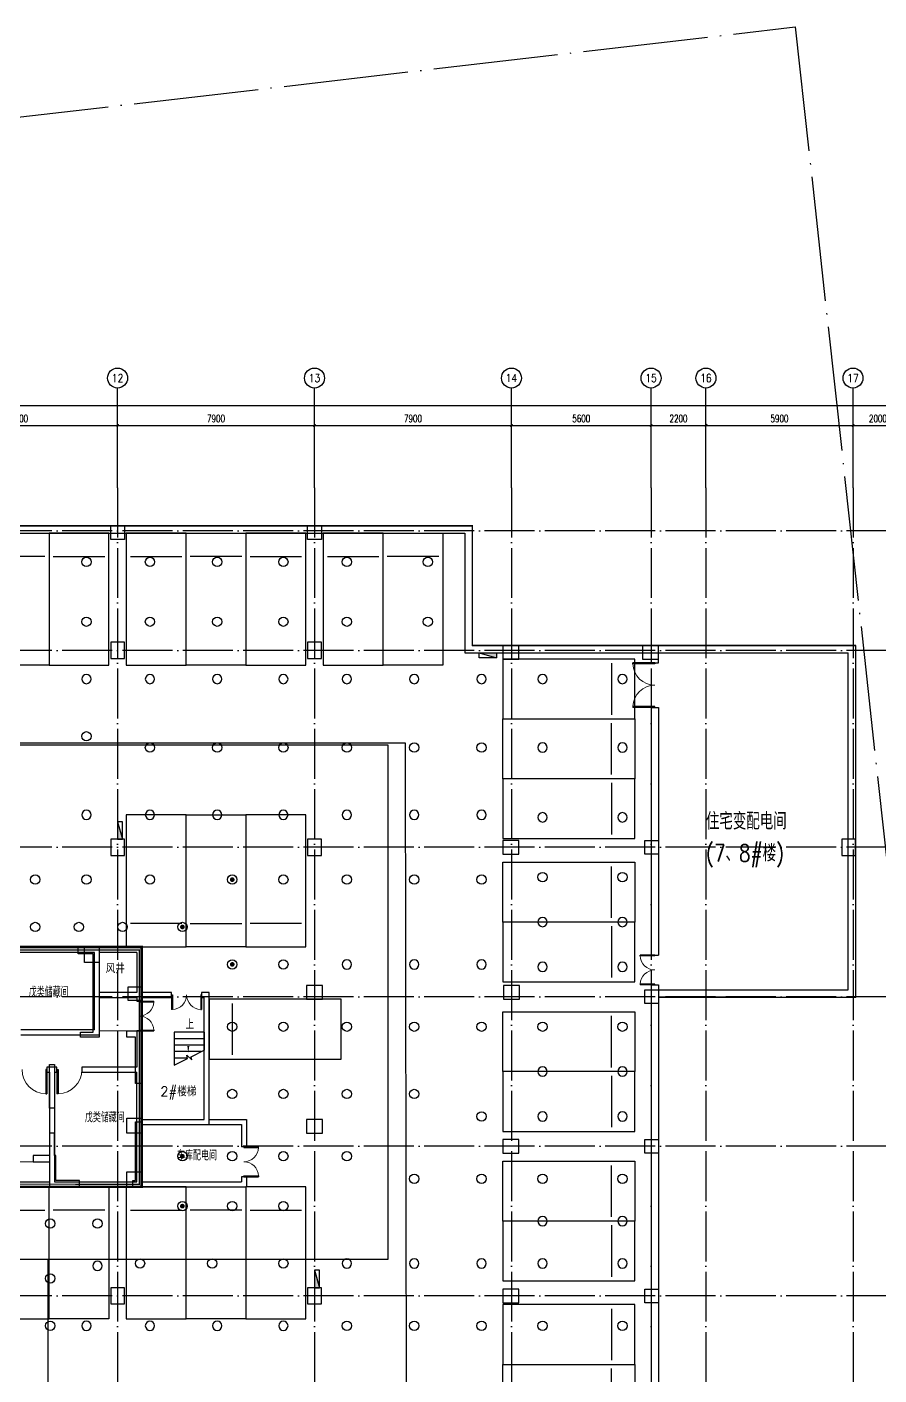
# Model space of a CAD drawing. Extents: x -23309 to 303886, y -33091 to 154511.
# Drawn here: x 80466 to 114644, y 100423 to 154511 of the extents above; entities that cross this region are included whole.
import ezdxf
from ezdxf.enums import TextEntityAlignment as Align

# ---------------------------------------------------------------- set-up
doc = ezdxf.new("R2010")
doc.units = 0
doc.header["$LTSCALE"] = 1000
doc.header["$MEASUREMENT"] = 0
doc.linetypes.add('DOTE', pattern=[2.42, 2, -0.2, 0.02, -0.2])
for name, color, linetype in [('AXIS', 3, 'Continuous'), ('AXIS_TEXT', 7, 'Continuous'), ('COLUMN', 9, 'Continuous'), ('DIM_SYMB', 3, 'Continuous'), ('DOTE', 1, 'Continuous'), ('EQUIP_喷淋', 7, 'Continuous'), ('EQUIP_消火栓', 1, 'Continuous'), ('NT-PY', 1, 'Continuous'), ('PUB_TEXT', 210, 'Continuous'), ('STAIR', 51, 'Continuous'), ('WALL', 9, 'Continuous'), ('WINDOW', 4, 'Continuous'), ('下喷', 7, 'Continuous'), ('主楼车库高差线', 6, 'Continuous'), ('住宅楼', 2, 'Continuous'), ('剪力墙闭合区域', 6, 'Continuous'), ('挡土墙', 4, 'Continuous'), ('普通机动车位', 135, 'Continuous'), ('机动车位车档', 201, 'Continuous'), ('用地红线', 1, 'Continuous'), ('车行线', 2, 'Continuous'), ('防火分区', 7, 'Continuous')]:
    doc.layers.add(name, color=color, linetype=linetype)
doc.styles.add('_HZTXT', font='simplex.shx', dxfattribs={"width": 0.8, "bigfont": 'HZTXT.shx'})
doc.styles.add('_TCH_AXIS', font='COMPLEX', dxfattribs={"bigfont": 'GBCBIG'})
doc.styles.add('_TCH_DIM', font='SIMPLEX', dxfattribs={"bigfont": 'GBCBIG'})
doc.styles.add('_TCH_DIM_T3', font='SIMPLEX', dxfattribs={"width": 0.705882, "bigfont": 'GBCBIG'})
doc.styles.add('_TCH_WINDOW', font='SIMPLEX', dxfattribs={"height": 3.5, "bigfont": 'GBCBIG'})
doc.styles.add('COMPLEX', font='COMPLEX')
doc.styles.add('HNSJY', font='simplex.shx', dxfattribs={"width": 0.8, "bigfont": 'gbcbig.shx'})
doc.dimstyles.new('_TCH_ARCH&&100', dxfattribs={"dimtxt": 297.5, "dimasz": 100, "dimexe": 250, "dimexo": 300, "dimgap": 126.25, "dimtad": 1, "dimdec": 0, "dimzin": 0, "dimdsep": 46, "dimtxsty": '_TCH_DIM_T3', "dimblk": 'ARCHTICK', "dimcen": 0.09, "dimclrt": 7, "dimazin": 2, "dimtfac": 1, "dimtdec": 0, "dimtix": 1, "dimtmove": 2, "dimatfit": 3, "dimldrblk": 'ARCHTICK', "dimfxl": 100, "dimtolj": 1, "dimtzin": 0, "dimarcsym": 0})

# ---------------------------------------------------------------- blocks, each defined once
blk = doc.blocks.new('_ArchTick')
at = {"color": 0, "linetype": 'ByBlock', "const_width": 0.4}
blk.add_lwpolyline([(-0.5, -0.5), (0.5, 0.5)], dxfattribs=at)
blk = doc.blocks.new('*D150')
at = {"layer": 'AXIS', "color": 0, "lineweight": -2, "transparency": 16777216}
for p, q in [((76200, 136325), (76200, 138775)), ((76200, 138525), (84100, 138525)), ((84100, 136325), (84100, 138775))]:
    blk.add_line(p, q, dxfattribs=at)
at = {"layer": 'Defpoints', "color": 0, "transparency": 16777216}
for p in [(84100, 138525), (76200, 136025), (84100, 136025)]:
    blk.add_point(p, dxfattribs=at)
at = {"layer": 'AXIS', "color": 0, "lineweight": -2, "transparency": 16777216, "xscale": 100, "yscale": 100, "zscale": 100, "rotation": 180}
blk.add_blockref('_ArchTick', (76200, 138525), dxfattribs=at)
at = {"layer": 'AXIS', "color": 0, "lineweight": -2, "transparency": 16777216, "xscale": 100, "yscale": 100, "zscale": 100}
blk.add_blockref('_ArchTick', (84100, 138525), dxfattribs=at)
at = {"layer": 'AXIS', "color": 7, "transparency": 16777216, "insert": (80150, 138800), "char_height": 297.5, "attachment_point": 5, "style": '_TCH_DIM_T3'}
blk.add_mtext('\\A1;7900', dxfattribs=at)
blk = doc.blocks.new('*D151')
at = {"layer": 'AXIS', "color": 0, "lineweight": -2, "transparency": 16777216}
for p, q in [((84100, 136325), (84100, 138775)), ((84100, 138525), (92000, 138525)), ((92000, 136325), (92000, 138775))]:
    blk.add_line(p, q, dxfattribs=at)
at = {"layer": 'Defpoints', "color": 0, "transparency": 16777216}
for p in [(92000, 138525), (84100, 136025), (92000, 136025)]:
    blk.add_point(p, dxfattribs=at)
at = {"layer": 'AXIS', "color": 0, "lineweight": -2, "transparency": 16777216, "xscale": 100, "yscale": 100, "zscale": 100, "rotation": 180}
blk.add_blockref('_ArchTick', (84100, 138525), dxfattribs=at)
at = {"layer": 'AXIS', "color": 0, "lineweight": -2, "transparency": 16777216, "xscale": 100, "yscale": 100, "zscale": 100}
blk.add_blockref('_ArchTick', (92000, 138525), dxfattribs=at)
at = {"layer": 'AXIS', "color": 7, "transparency": 16777216, "insert": (88050, 138800), "char_height": 297.5, "attachment_point": 5, "style": '_TCH_DIM_T3'}
blk.add_mtext('\\A1;7900', dxfattribs=at)
blk = doc.blocks.new('*D152')
at = {"layer": 'AXIS', "color": 0, "lineweight": -2, "transparency": 16777216}
for p, q in [((92000, 136325), (92000, 138775)), ((92000, 138525), (99900, 138525)), ((99900, 136325), (99900, 138775))]:
    blk.add_line(p, q, dxfattribs=at)
at = {"layer": 'Defpoints', "color": 0, "transparency": 16777216}
for p in [(99900, 138525), (92000, 136025), (99900, 136025)]:
    blk.add_point(p, dxfattribs=at)
at = {"layer": 'AXIS', "color": 0, "lineweight": -2, "transparency": 16777216, "xscale": 100, "yscale": 100, "zscale": 100, "rotation": 180}
blk.add_blockref('_ArchTick', (92000, 138525), dxfattribs=at)
at = {"layer": 'AXIS', "color": 0, "lineweight": -2, "transparency": 16777216, "xscale": 100, "yscale": 100, "zscale": 100}
blk.add_blockref('_ArchTick', (99900, 138525), dxfattribs=at)
at = {"layer": 'AXIS', "color": 7, "transparency": 16777216, "insert": (95950, 138800), "char_height": 297.5, "attachment_point": 5, "style": '_TCH_DIM_T3'}
blk.add_mtext('\\A1;7900', dxfattribs=at)
blk = doc.blocks.new('*D153')
at = {"layer": 'AXIS', "color": 0, "lineweight": -2, "transparency": 16777216}
for p, q in [((99900, 136325), (99900, 138775)), ((99900, 138525), (105500, 138525)), ((105500, 136325), (105500, 138775))]:
    blk.add_line(p, q, dxfattribs=at)
at = {"layer": 'Defpoints', "color": 0, "transparency": 16777216}
for p in [(105500, 138525), (99900, 136025), (105500, 136025)]:
    blk.add_point(p, dxfattribs=at)
at = {"layer": 'AXIS', "color": 0, "lineweight": -2, "transparency": 16777216, "xscale": 100, "yscale": 100, "zscale": 100, "rotation": 180}
blk.add_blockref('_ArchTick', (99900, 138525), dxfattribs=at)
at = {"layer": 'AXIS', "color": 0, "lineweight": -2, "transparency": 16777216, "xscale": 100, "yscale": 100, "zscale": 100}
blk.add_blockref('_ArchTick', (105500, 138525), dxfattribs=at)
at = {"layer": 'AXIS', "color": 7, "transparency": 16777216, "insert": (102700, 138800), "char_height": 297.5, "attachment_point": 5, "style": '_TCH_DIM_T3'}
blk.add_mtext('\\A1;5600', dxfattribs=at)
blk = doc.blocks.new('*D154')
at = {"layer": 'AXIS', "color": 0, "lineweight": -2, "transparency": 16777216}
for p, q in [((105500, 136325), (105500, 138775)), ((105500, 138525), (107700, 138525)), ((107700, 136325), (107700, 138775))]:
    blk.add_line(p, q, dxfattribs=at)
at = {"layer": 'Defpoints', "color": 0, "transparency": 16777216}
for p in [(107700, 138525), (105500, 136025), (107700, 136025)]:
    blk.add_point(p, dxfattribs=at)
at = {"layer": 'AXIS', "color": 0, "lineweight": -2, "transparency": 16777216, "xscale": 100, "yscale": 100, "zscale": 100, "rotation": 180}
blk.add_blockref('_ArchTick', (105500, 138525), dxfattribs=at)
at = {"layer": 'AXIS', "color": 0, "lineweight": -2, "transparency": 16777216, "xscale": 100, "yscale": 100, "zscale": 100}
blk.add_blockref('_ArchTick', (107700, 138525), dxfattribs=at)
at = {"layer": 'AXIS', "color": 7, "transparency": 16777216, "insert": (106600, 138800), "char_height": 297.5, "attachment_point": 5, "style": '_TCH_DIM_T3'}
blk.add_mtext('\\A1;2200', dxfattribs=at)
blk = doc.blocks.new('*D155')
at = {"layer": 'AXIS', "color": 0, "lineweight": -2, "transparency": 16777216}
for p, q in [((107700, 136325), (107700, 138775)), ((107700, 138525), (113600, 138525)), ((113600, 136325), (113600, 138775))]:
    blk.add_line(p, q, dxfattribs=at)
at = {"layer": 'Defpoints', "color": 0, "transparency": 16777216}
for p in [(113600, 138525), (107700, 136025), (113600, 136025)]:
    blk.add_point(p, dxfattribs=at)
at = {"layer": 'AXIS', "color": 0, "lineweight": -2, "transparency": 16777216, "xscale": 100, "yscale": 100, "zscale": 100, "rotation": 180}
blk.add_blockref('_ArchTick', (107700, 138525), dxfattribs=at)
at = {"layer": 'AXIS', "color": 0, "lineweight": -2, "transparency": 16777216, "xscale": 100, "yscale": 100, "zscale": 100}
blk.add_blockref('_ArchTick', (113600, 138525), dxfattribs=at)
at = {"layer": 'AXIS', "color": 7, "transparency": 16777216, "insert": (110650, 138800), "char_height": 297.5, "attachment_point": 5, "style": '_TCH_DIM_T3'}
blk.add_mtext('\\A1;5900', dxfattribs=at)
blk = doc.blocks.new('*D156')
at = {"layer": 'AXIS', "color": 0, "lineweight": -2, "transparency": 16777216}
for p, q in [((113600, 136325), (113600, 138775)), ((113600, 138525), (115600, 138525)), ((115600, 136325), (115600, 138775))]:
    blk.add_line(p, q, dxfattribs=at)
at = {"layer": 'Defpoints', "color": 0, "transparency": 16777216}
for p in [(115600, 138525), (113600, 136025), (115600, 136025)]:
    blk.add_point(p, dxfattribs=at)
at = {"layer": 'AXIS', "color": 0, "lineweight": -2, "transparency": 16777216, "xscale": 100, "yscale": 100, "zscale": 100, "rotation": 180}
blk.add_blockref('_ArchTick', (113600, 138525), dxfattribs=at)
at = {"layer": 'AXIS', "color": 0, "lineweight": -2, "transparency": 16777216, "xscale": 100, "yscale": 100, "zscale": 100}
blk.add_blockref('_ArchTick', (115600, 138525), dxfattribs=at)
at = {"layer": 'AXIS', "color": 7, "transparency": 16777216, "insert": (114600, 138800), "char_height": 297.5, "attachment_point": 5, "style": '_TCH_DIM_T3'}
blk.add_mtext('\\A1;2000', dxfattribs=at)
blk = doc.blocks.new('*D175')
at = {"layer": 'AXIS', "color": 0, "lineweight": -2, "transparency": 16777216}
for p, q in [((0, 136325), (0, 139575)), ((251000, 136325), (251000, 139575)), ((0, 139325), (251000, 139325))]:
    blk.add_line(p, q, dxfattribs=at)
at = {"layer": 'Defpoints', "color": 0, "transparency": 16777216}
for p in [(251000, 139325), (0, 136025), (251000, 136025)]:
    blk.add_point(p, dxfattribs=at)
at = {"layer": 'AXIS', "color": 0, "lineweight": -2, "transparency": 16777216, "xscale": 100, "yscale": 100, "zscale": 100, "rotation": 180}
blk.add_blockref('_ArchTick', (0, 139325), dxfattribs=at)
at = {"layer": 'AXIS', "color": 0, "lineweight": -2, "transparency": 16777216, "xscale": 100, "yscale": 100, "zscale": 100}
blk.add_blockref('_ArchTick', (251000, 139325), dxfattribs=at)
at = {"layer": 'AXIS', "color": 7, "transparency": 16777216, "insert": (125500, 139600), "char_height": 297.5, "attachment_point": 5, "style": '_TCH_DIM_T3'}
blk.add_mtext('\\A1;251000', dxfattribs=at)
blk = doc.blocks.new('_AXISO')
blk.add_circle((0, 0), 0.5)
at = {"layer": 'AXIS_TEXT', "style": 'COMPLEX', "width": 1.041667}
blk.add_attdef('A', text='', height=0.56, dxfattribs=at).set_placement((-0.25, -0.28), (0.25, -0.28), align=Align.FIT)
blk = doc.blocks.new('$DorLib2D$00000002')
for p, q in [((-0.5, 0), (-0.5, 0.4875)), ((-0.475, 0.4875), (-0.5, 0.4875)), ((-0.475, 0), (-0.475, 0.4875)), ((0.475, 0), (0.475, 0.4875)), ((0.475, 0.4875), (0.5, 0.4875)), ((0.5, 0), (0.5, 0.4875)), ((-0.5, 0), (-0.475, 0)), ((0.5, 0), (0.475, 0))]:
    blk.add_line(p, q)
at = {"lineweight": 13}
for centre, start, end in [((-0.4875, 0), 0, 88.53072), ((0.4875, 0), 91.46928, 180)]:
    blk.add_arc(centre, 0.4875, start, end, dxfattribs=at)
blk = doc.blocks.new('$DorLib2D$00000001')
for p, q in [((0.45, 0.975), (0.5, 0.975)), ((0.45, 0), (0.45, 0.975)), ((0.5, 0), (0.5, 0.975)), ((0.5, 0), (0.45, 0))]:
    blk.add_line(p, q)
at = {"lineweight": 13}
blk.add_arc((0.475, 0), 0.975, 91.4693, 180, dxfattribs=at)
blk = doc.blocks.new('ghdsfhhfhdhsd')
at = {"layer": 'STAIR'}
for p, q in [((27471586, -4973058), (27470259, -4973058)), ((27470259, -4973058), (27470530, -4973596)), ((27470546, -4973592), (27470546, -4973058)), ((27470806, -4974141), (27470806, -4973058)), ((27471066, -4974258), (27471066, -4973058)), ((27471326, -4974258), (27471326, -4973058)), ((27471586, -4974258), (27471586, -4973058)), ((27470663, -4973568), (27470479, -4973764)), ((27470479, -4973764), (27470602, -4973738)), ((27470530, -4973596), (27470663, -4973568)), ((27470546, -4973750), (27470546, -4973693)), ((27470602, -4973738), (27470865, -4974258)), ((27471586, -4974258), (27470865, -4974258))]:
    blk.add_line(p, q, dxfattribs=at)
blk = doc.blocks.new('VAEGFHGFD')
at = {"layer": '车行线'}
for p, q in [((232719, 235324), (319311, 235324)), ((319311, 235324), (319368, 193285))]:
    blk.add_line(p, q, dxfattribs=at)
blk = doc.blocks.new('8#住宅楼')
at = {"layer": '住宅楼', "ltscale": 2, "const_width": 100}
blk.add_lwpolyline([(32384830, -2859378), (32380180, -2859378), (32380180, -2858878), (32380680, -2858878), (32380680, -2856278), (32377830, -2856278), (32377830, -2854578), (32374930, -2854578), (32374930, -2855378), (32372080, -2855328), (32372080, -2859378), (32369230, -2859378), (32369230, -2862478), (32368630, -2862478), (32368630, -2859378), (32358930, -2859378), (32358930, -2862728), (32357230, -2862728), (32357230, -2868978), (32360930, -2868978), (32360930, -2867978), (32367830, -2867978), (32367830, -2866678), (32369130, -2866678), (32369130, -2872078), (32379230, -2872078), (32379230, -2867028), (32380730, -2867028), (32380730, -2867978), (32387630, -2867978), (32387630, -2868978), (32395240, -2868978), (32395240, -2867978), (32402140, -2867978), (32402140, -2866628), (32403440, -2866628), (32403441, -2872878), (32406940, -2872878), (32406940, -2872078), (32413540, -2872078), (32413540, -2868978), (32425640, -2868978), (32425640, -2859356), (32420440, -2859356), (32420440, -2854578), (32405640, -2854578), (32405640, -2858628), (32403540, -2858628), (32403540, -2859378), (32393240, -2859378), (32393240, -2862728), (32389630, -2862728), (32389630, -2859378), (32384830, -2859378), (32384830, -2859378)], dxfattribs=at)
blk = doc.blocks.new('hdfjfkjlkjlgh')
at = {"layer": '普通机动车位'}
blk.add_lwpolyline([(22002093, -3456003), (22004493, -3456003), (22004493, -3461303), (22002093, -3461303)], close=True, dxfattribs=at)
at = {"layer": '机动车位车档'}
blk.add_line((22004326, -3456940), (22002260, -3456940), dxfattribs=at)
blk = doc.blocks.new('第二防火分区')
at = {"layer": '防火分区', "color": 6, "ltscale": 5, "const_width": 50}
for points in [[(32415140, -2868875), (32422040, -2868875), (32422040, -2868875), (32425540, -2868878), (32425540, -2866375), (32425540, -2866375), (32425541, -2861275), (32425541, -2861275), (32425541, -2859478), (32420342, -2859478)], [(32400972, -2842456), (32438897, -2842456), (32438897, -2847256), (32454272, -2847256), (32454272, -2861381), (32446372, -2861356), (32446372, -2893781)]]:
    blk.add_lwpolyline(points, dxfattribs=at)
blk = doc.blocks.new('$TwtSys$00000125')
blk.add_circle((0, 0, 0), 1)
blk = doc.blocks.new('$TwtSys$00000128')
at = {"const_width": 0.5, "elevation": 0}
blk.add_lwpolyline([(0.25, 0, 1), (-0.25, 0, 1)], format="xyb", close=True, dxfattribs=at)
blk.add_circle((0, 0, 0), 1)
blk = doc.blocks.new('$TwtSys$00000434')
for p, q in [((-0.5, 0.5), (-0.5, -0.5)), ((-0.5, -0.5), (0.5, 0.5)), ((0.5, 0.5), (-0.5, 0.5)), ((0.5, -0.5), (0.5, 0.5)), ((-0.5, -0.5), (0.5, -0.5))]:
    blk.add_line(p, q)
blk.add_solid([(0.5, -0.5), (0.5, 0.5), (-0.5, -0.5)])

msp = doc.modelspace()

# ---------------------------------------------------------------- linework, layer by layer
at = {"layer": 'AXIS'}
for p, q in [((84100, 136025.4), (84100, 140025.4)), ((92000, 136025.4), (92000, 140025.4)), ((99900, 136025.4), (99900, 140025.4)), ((105500, 136025.4), (105500, 140025.4)), ((107700, 136025.4), (107700, 140025.4)), ((113600, 136025.4), (113600, 140025.4))]:
    msp.add_line(p, q, dxfattribs=at)
at = {"layer": 'COLUMN', "color": 3, "ltscale": 5}
for points in [[(83825, 134500), (84375, 134500), (84375, 133950), (83825, 133950)], [(91725, 134500), (92275, 134500), (92275, 133950), (91725, 133950)], [(83825, 129175.2), (84375, 129175.2), (84375, 129825.2), (83825, 129825.2)], [(91725, 129175.2), (92275, 129175.2), (92275, 129825.2), (91725, 129825.2)], [(99550, 129700), (99550, 129150), (100200, 129150), (100200, 129700)], [(105150, 129700), (105150, 129150), (105800, 129150), (105800, 129700)], [(83825, 121275.2), (84375, 121275.2), (84375, 121925.2), (83825, 121925.2)], [(91725, 121275.2), (92275, 121275.2), (92275, 121925.2), (91725, 121925.2)], [(99550, 121875), (99550, 121325), (100200, 121325), (100200, 121875)], [(105250, 121875), (105800, 121875), (105800, 121325), (105250, 121325)], [(113150, 121275), (113700, 121275), (113700, 121925), (113150, 121925)], [(82767.7, 117577.5), (83367.8, 117577.5), (83367.8, 116977.6), (82767.7, 116977.6)], [(84518.8, 115999.6), (85068.8, 115999.6), (85068.8, 115449.6), (84518.8, 115449.6)], [(91675, 116050), (91675, 115500), (92325, 115500), (92325, 116050)], [(99575, 116050), (99575, 115500), (100225, 115500), (100225, 116050)], [(105250, 115875), (105800, 115875), (105800, 115325), (105250, 115325)], [(84467, 110727.6), (85067.1, 110727.6), (85067.1, 110127.7), (84467, 110127.7)], [(91675, 110680), (91675, 110130), (92325, 110130), (92325, 110680)], [(99550, 109875), (99550, 109325), (100200, 109325), (100200, 109875)], [(105250, 109875), (105800, 109875), (105800, 109325), (105250, 109325)], [(84468.7, 108577.6), (85068.8, 108577.6), (85068.8, 107977.6), (84468.7, 107977.6)], [(83825, 103275.2), (84375, 103275.2), (84375, 103925.2), (83825, 103925.2)], [(91725, 103275.2), (92275, 103275.2), (92275, 103925.2), (91725, 103925.2)], [(99550, 103875), (99550, 103325), (100200, 103325), (100200, 103875)], [(105250, 103875), (105800, 103875), (105800, 103325), (105250, 103325)]]:
    msp.add_lwpolyline(points, close=True, dxfattribs=at)
at = {"layer": 'DIM_SYMB'}
msp.add_lwpolyline([(86937.2, 114203.2, 0, 0, 0), (86937.2, 113329.1, 0, 80, 0), (86937.2, 113629.1, 0, 0, 0)], format="xyseb", dxfattribs=at)
at = {"layer": 'DOTE', "linetype": 'DOTE'}
for p, q in [((84100, 136025.4), (84100, -12369.1)), ((92000, 136025.4), (92000, -12369.1)), ((99900, 136025.4), (99900, -12369.1)), ((105500, 136025.4), (105500, -12369.1)), ((107700, 136025.4), (107700, -12369.1)), ((113600, 136025.4), (113600, -12369.1)), ((267803.3, 134300), (-4883.6, 134300)), ((267803.3, 129500), (-4883.6, 129500)), ((267803.3, 121600), (-4883.6, 121600)), ((267803.3, 115600), (-4883.6, 115600)), ((267803.3, 109600), (-4883.6, 109600)), ((267803.3, 103600), (-4883.6, 103600))]:
    msp.add_line(p, q, dxfattribs=at)
at = {"layer": 'NT-PY', "ltscale": 2}
for points in [[(73968.8, 105076.7), (94949.6, 105076.7), (94949.6, 125699.5), (78000, 125699.5)], [(81300, 105076.7), (81300, 73212.9)]]:
    msp.add_lwpolyline(points, dxfattribs=at)
at = {"layer": 'WALL'}
for p, q in [((105500, 129400), (105500, 129000)), ((105800, 129000), (105800, 129400)), ((105500, 129000), (105800, 129000)), ((105500, 128112.9), (105500, 128087.1)), ((105500, 127200), (105800, 127200)), ((105500, 127200), (105500, 117275)), ((105800, 127200), (105800, 117275)), ((83168.8, 117377.1), (79768.8, 117377.1)), ((83268.8, 117577.1), (79868.8, 117577.1)), ((83168.8, 115677.1), (83168.8, 117377.1)), ((85068.8, 117577.1), (83268.8, 117577.1)), ((84868.8, 117377.1), (83368.8, 117377.1)), ((83368.8, 115777.1), (83368.8, 117377.1)), ((84868.8, 117377.1), (84868.8, 115777.1)), ((85068.8, 117577.1), (85068.8, 115777.8)), ((105500, 117275), (105800, 117275)), ((84868.8, 115777.1), (83368.8, 115777.1)), ((86269.6, 115777.8), (85068.8, 115777.8)), ((86269.6, 115577.8), (86269.6, 115777.8)), ((87769.6, 115777.8), (87469.6, 115777.8)), ((87469.6, 115777.8), (87469.6, 115577.8)), ((87769.6, 110477.8), (87769.6, 115777.8)), ((105500, 116075), (105800, 116075)), ((105500, 116075), (105500, 115875)), ((105800, 116075), (105800, 115875)), ((83168.8, 114277.1), (83168.8, 115677.1)), ((83368.8, 115577.1), (84868.8, 115577.1)), ((83368.8, 114077.1), (83368.8, 115577.1)), ((84868.8, 115577.1), (84868.8, 115427.1)), ((84868.8, 115427.1), (85068.8, 115427.1)), ((85068.8, 115577.8), (86269.6, 115577.8)), ((85068.8, 115427.1), (85068.8, 115577.8)), ((87469.6, 115577.8), (87569.6, 115577.8)), ((87569.6, 110677.8), (87569.6, 115577.8)), ((83168.8, 114277.1), (80218.8, 114277.1)), ((85068.8, 114227.1), (84868.8, 114227.1)), ((84868.8, 114227.1), (84868.8, 112777.6)), ((85068.8, 112677.6), (85068.8, 114227.1)), ((80218.8, 114077.1), (83368.8, 114077.1)), ((81468.8, 112777.6), (81268.8, 112777.6)), ((81268.8, 112777.6), (81268.8, 112577.6)), ((81268.8, 112577.6), (81368.8, 112577.6)), ((81368.8, 112577.6), (81368.8, 108177.1)), ((81668.8, 112777.6), (81468.8, 112777.6)), ((81568.8, 112577.6), (81668.8, 112577.6)), ((81568.8, 112577.6), (81568.8, 108177.1)), ((81668.8, 112577.6), (81668.8, 112777.6)), ((84868.8, 112777.6), (82668.8, 112777.6)), ((82668.8, 112777.6), (82668.8, 112577.6)), ((82668.8, 112577.6), (84868.8, 112577.6)), ((84868.8, 108177.1), (84868.8, 112577.6)), ((85068.8, 110677.8), (85068.8, 112677.6)), ((85068.8, 110677.8), (87569.6, 110677.8)), ((85068.8, 110477.8), (87769.6, 110477.8)), ((85068.8, 107977.1), (85068.8, 110477.8)), ((85068.8, 110477.8), (89069.6, 110477.8)), ((87769.6, 110677.8), (89269.6, 110677.8)), ((89069.6, 110477.8), (89069.6, 109580.6)), ((89269.6, 110677.8), (89269.6, 109580.6)), ((89269.6, 109580.6), (89069.6, 109580.6)), ((78568.8, 108177.1), (81368.8, 108177.1)), ((81568.8, 108177.1), (84868.8, 108177.1)), ((85068.8, 108180.6), (89069.6, 108180.6)), ((89069.6, 108380.6), (89069.6, 108180.6)), ((89269.6, 108380.6), (89069.6, 108380.6)), ((89269.6, 108380.6), (89269.6, 107980.6)), ((78468.8, 107977.1), (81468.8, 107977.1)), ((81468.8, 107977.1), (85068.8, 107977.1)), ((85068.8, 107980.6), (89269.6, 107980.6))]:
    msp.add_line(p, q, dxfattribs=at)
at = {"layer": '主楼车库高差线', "linetype": 'ByBlock', "ltscale": 2, "const_width": 40}
msp.add_lwpolyline([(74468.3, 108977.6), (81368.3, 108977.6), (81368.3, 107977.6), (85068.3, 107977.6), (85068, 114227.6), (83367.8, 114227.6), (83366.9, 117577.6), (73918.3, 117577.6)], dxfattribs=at)
at = {"layer": '剪力墙闭合区域', "linetype": 'ByBlock', "ltscale": 2}
for points in [[(83117.8, 114177.1), (83117.8, 117327.1), (82517.8, 117327.1), (82517.8, 117577.1), (83367.8, 117577.1), (83367.8, 113977.1), (82618.3, 113977.1), (82618.3, 114177.1)], [(85068.3, 112127.1), (84818.3, 112127.1), (84818.3, 113977.1), (84467.8, 113977.1), (84467.8, 114227.1), (85068.3, 114227.1)], [(81368.3, 112877.6), (81568.3, 112877.6), (81568.3, 111127.1), (81368.3, 111127.1)], [(81618.3, 109227.1), (81568.3, 109227.1), (81568.3, 110127.1), (81368.3, 110127.1), (81368.3, 109227.1), (80718.2, 109227.1), (80718.2, 108977.1), (81368.3, 108977.1), (81368.3, 107977.1), (82568.3, 107977.1), (82568.3, 108227.1), (81618.3, 108227.1)]]:
    msp.add_lwpolyline(points, close=True, dxfattribs=at)
msp.add_lwpolyline([(84718.3, 107977.1), (84718.3, 108227.1), (84818.3, 108227.1), (84818.3, 110577.1), (85068.3, 110577.1), (85068.3, 107977.1), (84718.3, 107977.1)], dxfattribs=at)
at = {"layer": '挡土墙'}
for p, q in [((60300, 134200.2), (98025, 134200.2)), ((60400, 134500.2), (98325, 134500.2)), ((98025, 134200.2), (98025, 129400)), ((98325, 134500.2), (98325, 129700)), ((98025, 129400), (113400, 129400)), ((98325, 129700), (105800, 129700)), ((105800, 129700), (113700, 129700)), ((113400, 115875), (113400, 129400)), ((113700, 129700), (113700, 115575)), ((105500, 115875), (113400, 115875)), ((105500, 115875), (105500, 82875)), ((113700, 115575), (105800, 115575)), ((105800, 115575), (105800, 83175))]:
    msp.add_line(p, q, dxfattribs=at)
at = {"layer": '用地红线', "linetype": 'DOTE', "ltscale": 2.5}
msp.add_lwpolyline([(111284.2, 154511.4), (122259.3, 54391.7), (256468.7, 73223.2), (270117.4, -24011.1), (45671.3, -24011), (21595.5, 39449.2), (16162.1, 38615.9), (-17395.7, 139562.7)], close=True, dxfattribs=at)

# ---------------------------------------------------------------- block references
at = {"layer": 'AXIS'}
ref = msp.add_blockref('_AXISO', (84100, 140425.4), dxfattribs=dict(at, xscale=800, yscale=800, zscale=800))
ref.add_attrib('A', '12', dxfattribs={"layer": 'AXIS_TEXT', "height": 321.14, "style": '_TCH_AXIS', "width": 1.034483}).set_placement((83870.6, 140264.9), (84329.4, 140264.9), align=Align.FIT)
ref = msp.add_blockref('_AXISO', (92000, 140425.4), dxfattribs=dict(at, xscale=800, yscale=800, zscale=800))
ref.add_attrib('A', '13', dxfattribs={"layer": 'AXIS_TEXT', "height": 321.14, "style": '_TCH_AXIS', "width": 1.034483}).set_placement((91770.6, 140264.9), (92229.4, 140264.9), align=Align.FIT)
ref = msp.add_blockref('_AXISO', (99900, 140425.4), dxfattribs=dict(at, xscale=800, yscale=800, zscale=800))
ref.add_attrib('A', '14', dxfattribs={"layer": 'AXIS_TEXT', "height": 314.07, "style": '_TCH_AXIS'}).set_placement((99668.2, 140268.4), (100131.8, 140268.4), align=Align.FIT)
ref = msp.add_blockref('_AXISO', (105500, 140425.4), dxfattribs=dict(at, xscale=800, yscale=800, zscale=800))
ref.add_attrib('A', '15', dxfattribs={"layer": 'AXIS_TEXT', "height": 321.14, "style": '_TCH_AXIS', "width": 1.034483}).set_placement((105270.6, 140264.9), (105729.4, 140264.9), align=Align.FIT)
ref = msp.add_blockref('_AXISO', (107700, 140425.4), dxfattribs=dict(at, xscale=800, yscale=800, zscale=800))
ref.add_attrib('A', '16', dxfattribs={"layer": 'AXIS_TEXT', "height": 328.45, "style": '_TCH_AXIS'}).set_placement((107473.2, 140261.2), (107926.8, 140261.2), align=Align.FIT)
ref = msp.add_blockref('_AXISO', (113600, 140425.4), dxfattribs=dict(at, xscale=800, yscale=800, zscale=800))
ref.add_attrib('A', '17', dxfattribs={"layer": 'AXIS_TEXT', "height": 321.14, "style": '_TCH_AXIS', "width": 1.034483}).set_placement((113370.6, 140264.9), (113829.4, 140264.9), align=Align.FIT)
at = {"layer": 'EQUIP_喷淋', "xscale": 187.5, "yscale": 187.5, "zscale": 187.5}
for p in [(82850, 133050.2), (85400, 133050.2), (88100, 133050.2), (90750, 133050.2), (93300, 133050.2), (96550, 133050.2), (88100, 130650.2), (96550, 130650.2), (82850, 126050.2), (85400, 125600.2), (88100, 125600.2), (90750, 125600.2), (93300, 125600.2), (96000, 125600.2), (98700, 125600.2)]:
    msp.add_blockref('$TwtSys$00000125', p, dxfattribs=at)
at = {"layer": 'EQUIP_喷淋', "yscale": 187.5, "zscale": 187.5}
for name, p, xscale, rotation in [('$TwtSys$00000125', (88100, 128349.8), -187.5, 179.9999999998358), ('$TwtSys$00000125', (96000, 128349.8), -187.5, 179.9999999998358), ('$TwtSys$00000125', (104350, 128349.8), -187.5, 179.9999999998358), ('$TwtSys$00000125', (101150, 125600.2), -187.5, 179.9999999998358), ('$TwtSys$00000125', (104350, 125600.2), -187.5, 179.9999999998358), ('$TwtSys$00000125', (88100, 122899.8), -187.5, 179.9999999998358), ('$TwtSys$00000125', (96000, 122899.8), -187.5, 179.9999999998358), ('$TwtSys$00000125', (80800, 120300.2), 187.5, 359.9999999795731), ('$TwtSys$00000128', (88700, 120300.2), 187.5, 359.999999979573), ('$TwtSys$00000125', (96000, 120300.2), 187.5, 359.9999999795731), ('$TwtSys$00000125', (80800, 118400.2), 187.5, 359.9999999795731), ('$TwtSys$00000128', (86700, 118400.2), 187.5, 359.999999979573), ('$TwtSys$00000125', (101150, 118600), -187.5, 179.9999999998358), ('$TwtSys$00000125', (104350, 118600), -187.5, 179.9999999998358), ('$TwtSys$00000128', (88700, 116899.8), 187.5, 359.999999979573), ('$TwtSys$00000125', (96000, 116899.8), -187.5, 179.9999999998358), ('$TwtSys$00000125', (88700, 114400.2), 187.5, 359.999999979573), ('$TwtSys$00000125', (96000, 114400.2), 187.5, 359.9999999795731), ('$TwtSys$00000125', (101150, 112600), -187.5, 179.9999999998358), ('$TwtSys$00000125', (104350, 112600), -187.5, 179.9999999998358), ('$TwtSys$00000125', (88700, 111700.2), 187.5, 359.999999979573), ('$TwtSys$00000125', (96000, 111700.2), 187.5, 359.9999999795731), ('$TwtSys$00000128', (86700, 109200.2), 187.5, 359.999999979573), ('$TwtSys$00000125', (88700, 109200.2), 187.5, 359.999999979573), ('$TwtSys$00000125', (96000, 108300.2), 187.5, 359.9999999795731), ('$TwtSys$00000128', (86700, 107200.2), 187.5, 359.999999979573), ('$TwtSys$00000125', (88700, 107200.2), 187.5, 359.999999979573), ('$TwtSys$00000125', (81399.9, 106500.2), 187.5, 359.999999979573), ('$TwtSys$00000125', (83294.9, 106500.2), 187.5, 359.999999979573), ('$TwtSys$00000125', (101150, 106600), -187.5, 179.9999999998358), ('$TwtSys$00000125', (104350, 106600), -187.5, 179.9999999998358), ('$TwtSys$00000125', (87900, 104900.2), 187.5, 359.999999979573), ('$TwtSys$00000125', (96000, 104900.2), -187.5, 179.9999999998358), ('$TwtSys$00000125', (81399.9, 104300.6), 187.5, 359.999999979573), ('$TwtSys$00000125', (81399.9, 102399.6), 187.5, 359.999999979573), ('$TwtSys$00000125', (88100, 102399.6), -187.5, 180.0000000199826), ('$TwtSys$00000125', (96000, 102399.6), 187.5, 359.9999999795731)]:
    msp.add_blockref(name, p, dxfattribs=dict(at, xscale=xscale, rotation=rotation))
at = {"layer": 'EQUIP_消火栓', "yscale": 200, "zscale": 700}
for p, xscale, rotation in [((98950, 129300.4), -700, 180), ((84200, 122275.4), 700, 270), ((92100.1, 104275.4), 700, 270)]:
    msp.add_blockref('$TwtSys$00000434', p, dxfattribs=dict(at, xscale=xscale, rotation=rotation))
at = {"layer": 'STAIR', "rotation": 90}
msp.add_blockref('ghdsfhhfhdhsd', (-4886689.3, -27357408.1), dxfattribs=at)
at = {"layer": 'WINDOW'}
for name, p, xscale, yscale, zscale, rotation in [('$DorLib2D$00000002', (105650, 128100), 1800, -1800, 1800, 270), ('$DorLib2D$00000002', (105650, 116675), -1200, -1200, -1200, 270), ('$DorLib2D$00000002', (84968.8, 114827.1), -1200, 1200, -1200, 270), ('$DorLib2D$00000002', (86869.6, 115677.8), -1200, 1200, 1200, 180.0000000153569), ('$DorLib2D$00000001', (80768.8, 112677.6), -1000, 1000, 1000, 180.000000025711), ('$DorLib2D$00000001', (82168.8, 112677.6), 1000, 1000, -1000, 180.0000000256969), ('$DorLib2D$00000002', (89169.6, 108980.6), 1200, 1200, 1200, 270)]:
    msp.add_blockref(name, p, dxfattribs=dict(at, xscale=xscale, yscale=yscale, zscale=zscale, rotation=rotation))
at = {"layer": '下喷', "xscale": 187.5, "yscale": 187.5, "zscale": 187.5}
for p in [(82850, 130650.2), (85400, 130650.2), (90750, 130650.2), (93300, 130650.2)]:
    msp.add_blockref('$TwtSys$00000125', p, dxfattribs=at)
at = {"layer": '下喷', "xscale": 187.5, "zscale": 187.5}
for p, yscale, rotation in [((82850, 128349.8), -187.5, 359.9999999998358), ((85400, 128349.8), -187.5, 359.9999999998358), ((90750, 128349.8), -187.5, 359.9999999998358), ((93300, 128349.8), -187.5, 359.9999999998358), ((98700, 128349.8), -187.5, 359.9999999998358), ((101150, 128349.8), -187.5, 359.9999999998358), ((82850, 122899.8), -187.5, 359.9999999998358), ((85400, 122899.8), -187.5, 359.9999999998358), ((90750, 122899.8), -187.5, 359.9999999998358), ((93300, 122899.8), -187.5, 359.9999999998358), ((98700, 122899.8), -187.5, 359.9999999998358), ((101150, 122799.8), -187.5, 359.9999999998358), ((104350, 122799.8), -187.5, 359.9999999998358), ((82850, 120300.2), 187.5, 5.344202729301099e-08), ((85400, 120300.2), 187.5, 359.9999999795731), ((90750, 120300.2), 187.5, 359.9999999795731), ((93300, 120300.2), 187.5, 359.9999999795731), ((98700, 120300.2), 187.5, 359.9999999795731), ((101150, 120400.2), 187.5, 359.9999999795731), ((104350, 120400.2), 187.5, 359.9999999795731), ((82550, 118400.2), 187.5, 5.344202729301099e-08), ((84300, 118400.2), 187.5, 5.344202729301099e-08), ((90750, 116899.8), 187.5, 359.9999999795731), ((93300, 116899.8), -187.5, 359.9999999998358), ((98700, 116899.8), -187.5, 359.9999999998358), ((101150, 116799.8), -187.5, 359.9999999998358), ((104350, 116799.8), -187.5, 359.9999999998358), ((90750, 114400.2), 187.5, 359.9999999795731), ((93300, 114400.2), 187.5, 359.9999999795731), ((98700, 114400.2), 187.5, 359.9999999795731), ((101150, 114400.2), 187.5, 359.9999999795731), ((104350, 114400.2), 187.5, 359.9999999795731), ((90750, 111700.2), 187.5, 359.9999999795731), ((93300, 111700.2), 187.5, 359.9999999795731), ((98700, 110799.8), 187.5, 359.9999999795731), ((101150, 110799.8), -187.5, 359.9999999998358), ((104350, 110799.8), -187.5, 359.9999999998358), ((90750, 109200.2), 187.5, 359.9999999795731), ((93300, 109200.2), 187.5, 359.9999999795731), ((98700, 108300.2), 187.5, 359.9999999795731), ((101150, 108300.2), 187.5, 359.9999999795731), ((104350, 108300.2), 187.5, 359.9999999795731), ((90750, 107200.2), 187.5, 359.9999999795731), ((83294.9, 104800.2), -187.5, 1.998234565255783e-08), ((85000, 104900.2), 187.5, 359.9999999795731), ((90750, 104900.2), 187.5, 359.9999999795731), ((93300, 104900.2), -187.5, 359.9999999998358), ((98700, 104900.2), -187.5, 359.9999999998358), ((101150, 104900.2), -187.5, 359.9999999998358), ((104350, 104900.2), -187.5, 359.9999999998358), ((82849.8, 102399.6), -187.5, 1.998234565255783e-08), ((85400, 102399.6), -187.5, 1.998234565255783e-08), ((90750, 102399.6), -187.5, 1.998234565255783e-08), ((93300, 102399.6), 187.5, 359.9999999795731), ((98700, 102399.6), 187.5, 359.9999999795731), ((101150, 102399.6), 187.5, 359.9999999795731), ((104350, 102399.6), 187.5, 359.9999999795731)]:
    msp.add_blockref('$TwtSys$00000125', p, dxfattribs=dict(at, yscale=yscale, rotation=rotation))
at = {"layer": '住宅楼'}
msp.add_blockref('8#住宅楼', (-32340571.5, 2976955.7), dxfattribs=at)
at = {"layer": '普通机动车位'}
for p in [(-21923142.9, 3590203.2), (-21915242.9, 3590203.2), (-21907342.9, 3590203.2), (-21920742.9, 3563983.6), (-21915242.9, 3563983.6)]:
    msp.add_blockref('hdfjfkjlkjlgh', p, dxfattribs=at)
at = {"layer": '普通机动车位', "xscale": -1}
for p in [(22085842.9, 3590203.2), (22088942.9, 3590203.2), (22093742.9, 3590203.2), (22096842.9, 3590203.2), (22083442.8, 3563983.6), (22088942.9, 3563983.6), (22093742.9, 3563983.6)]:
    msp.add_blockref('hdfjfkjlkjlgh', p, dxfattribs=at)
for p, rotation in [((3560853, -21875342.9), 270), ((3560853, -21880142.9), 270), ((-21917642.9, -3338402.8), 180), ((-21912842.9, -3338402.8), 180), ((3560853, -21885892.9), 270), ((-3368233.4, 22117592.9), 90), ((3560853, -21891892.9), 270), ((3560853, -21897892.9), 270), ((3560853, -21901242.9), 270)]:
    msp.add_blockref('hdfjfkjlkjlgh', p, dxfattribs=dict(at, rotation=rotation))
at = {"layer": '普通机动车位'}
for p, rotation in [((3560853, 22128842.9), 270), ((22091342.9, -3338402.8), 180), ((3560853, 22123092.9), 270), ((3560853, 22117092.9), 270), ((3560853, 22111092.9), 270), ((3560853, 22102942.9), 270)]:
    msp.add_blockref('hdfjfkjlkjlgh', p, dxfattribs=dict(at, rotation=rotation))
at = {"layer": '车行线'}
msp.add_blockref('VAEGFHGFD', (-223668.5, -109529.6), dxfattribs=at)
at = {"layer": '防火分区', "ltscale": 2}
msp.add_blockref('第二防火分区', (-32340571.5, 2976955.7), dxfattribs=at)

# ---------------------------------------------------------------- texts
at = {"layer": 'PUB_TEXT', "width": 0.8}
for s, height, style, p in [('住宅变配电间', 675, '_HZTXT', (107700, 122308.8)), ('(7、8#楼)', 675, '_HZTXT', (107700, 121028.2)), ('戊类储藏间', 400, 'HNSJY', (80536.7, 115594.6)), ('戊类储藏间', 400, 'HNSJY', (82787.8, 110563.8)), ('车库配电间', 400, 'HNSJY', (86484.9, 109037))]:
    msp.add_text(s, height=height, dxfattribs=dict(at, style=style)).set_placement(p)
at = {"layer": 'PUB_TEXT'}
for s, height, style, p in [('风井', 385.82, '_TCH_WINDOW', (83623.4, 116543)), ('上', 337.6, '_TCH_DIM', (86832.9, 114308.2)), ('2#楼梯', 385.82, '_TCH_WINDOW', (85813.6, 111608.1))]:
    msp.add_text(s, height=height, dxfattribs=dict(at, style=style)).set_placement(p)

# ---------------------------------------------------------------- dimensions: what is measured, and where the dimension line sits
at = {"layer": 'AXIS'}
for p1, p2, distance, picture, middle in [((0, 136025.4), (251000, 136025.4), 3300, '*D175', (125500, 139600.4)), ((76200, 136025.4), (84100, 136025.4), 2500, '*D150', (80150, 138800.4)), ((84100, 136025.4), (92000, 136025.4), 2500, '*D151', (88050, 138800.4)), ((92000, 136025.4), (99900, 136025.4), 2500, '*D152', (95950, 138800.4)), ((99900, 136025.4), (105500, 136025.4), 2500, '*D153', (102700, 138800.4)), ((105500, 136025.4), (107700, 136025.4), 2500, '*D154', (106600, 138800.4)), ((107700, 136025.4), (113600, 136025.4), 2500, '*D155', (110650, 138800.4)), ((113600, 136025.4), (115600, 136025.4), 2500, '*D156', (114600, 138800.4))]:
    dim = msp.add_aligned_dim(p1=p1, p2=p2, distance=distance, dimstyle='_TCH_ARCH&&100', dxfattribs=at)
    dim.commit()
    dim.dimension.update_dxf_attribs({"geometry": picture, "text_midpoint": middle})

doc.saveas('drawing.dxf')
